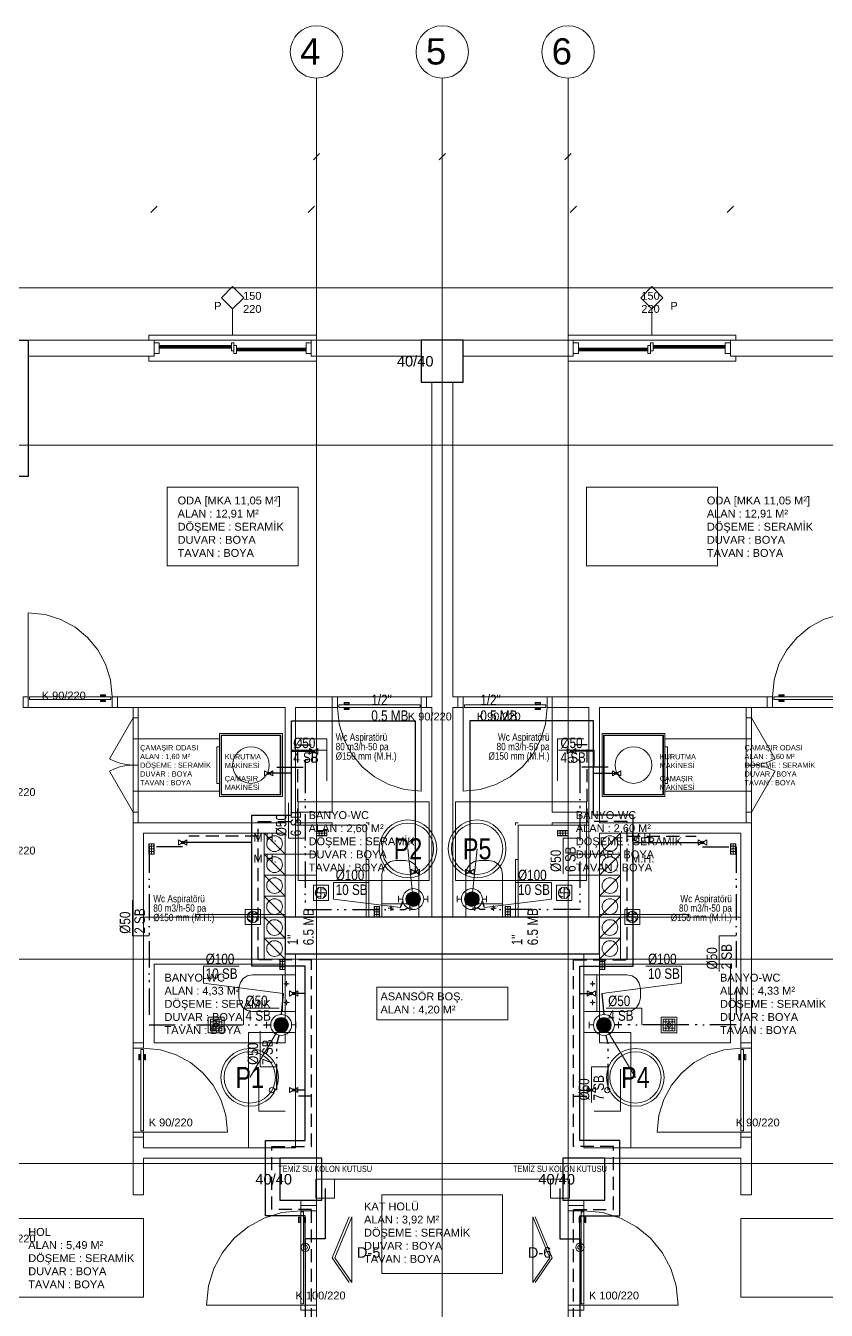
# Model space of a CAD drawing. Header units: centimetres. Extents: x -1224 to 6601, y -5301 to -1283.
# Drawn here: x 4178 to 4942, y -2508 to -1283 of the extents above; entities that cross this region are included whole.
import ezdxf
from ezdxf.enums import TextEntityAlignment as Align

# ---------------------------------------------------------------- set-up
doc = ezdxf.new("R2010")
doc.units = ezdxf.units.CM
doc.linetypes.add('ROTAS_BASMA', pattern=[18.75, 12.5, -6.25])
doc.linetypes.add('ROTAS_PISSU', pattern=[45, 25, -6, 0, -6, 2, -6])
for name, color, linetype, lineweight in [('ROTAS-MIMARI', 8, 'Continuous', 13), ('ROTAS-MIMARI-YAZI', 8, 'Continuous', 13), ('ROTAS-SEMBOL-KILAVUZ', 9, 'Continuous', 9), ('ROTAS-SIHHI-CIHAZ-YAZI', 1, 'Continuous', 13), ('ROTAS-SIHHI-HAVALANDIRMA-SEMBOL', 30, 'Continuous', 13), ('ROTAS-SIHHI-HAVALANDIRMA-YAZI', 30, 'Continuous', 9), ('ROTAS-SIHHI-KOLON-NO', 1, 'Continuous', 18), ('ROTAS-SIHHI-PIS-SU', 6, 'ROTAS_PISSU', 30), ('ROTAS-SIHHI-PIS-SU-CAP', 211, 'Continuous', 18), ('ROTAS-SIHHI-SEMBOL', 1, 'Continuous', 18), ('ROTAS-SIHHI-SICAK-SU', 1, 'ROTAS_BASMA', 30), ('ROTAS-SIHHI-SOGUK-SU', 5, 'Continuous', 30), ('ROTAS-SIHHI-TEMIZ-SU-CAP', 101, 'Continuous', 18)]:
    doc.layers.add(name, color=color, linetype=linetype, lineweight=lineweight)
doc.layers.add('ROTAS-MIMARI-KOLON', color=8, linetype='Continuous')
doc.styles.add('ROTAS-YAZI', font='arial.ttf')

# ---------------------------------------------------------------- blocks, each defined once
blk = doc.blocks.new('ROTAS-S2-PS-CAP-U')
for p, q in [((0, 0), (0, 16)), ((0, 16), (34, 16))]:
    blk.add_line(p, q)
at = {"style": 'ROTAS-YAZI', "width": 0.8}
for tag, p in [('CAP', (2, 18)), ('SB', (2, 4))]:
    blk.add_attdef(tag, p, '', height=10, dxfattribs=at)
blk = doc.blocks.new('ROTAS-S2-YER-SUZGECI')
for p, q in [((-5.5, 3), (5.5, 3)), ((-5.5, 0), (5.5, 0)), ((-3, -5.5), (-3, 5.5)), ((0, -5.5), (0, 5.5)), ((3, -5.5), (3, 5.5)), ((-5.5, -3), (5.5, -3))]:
    blk.add_line(p, q)
for points in [[(-7.5, -7.5), (7.5, -7.5), (7.5, 7.5), (-7.5, 7.5)], [(-5.5, -5.5), (5.5, -5.5), (5.5, 5.5), (-5.5, 5.5)]]:
    blk.add_lwpolyline(points, close=True)
blk.add_circle((0, 0), 2)
blk = doc.blocks.new('ROTAS-S2-PIS-KOLON')
h = blk.add_hatch(color=6)
edge = h.paths.add_edge_path()
edge.add_arc((0, 0), 7, 0, 360)
at = {"color": 30}
for p, q in [((-10, 0), (-14, 0)), ((10, 0), (14, 0))]:
    blk.add_line(p, q, dxfattribs=at)
at = {"color": 1}
for points in [[(-14, -3), (-14, 3)], [(14, -3), (14, 3)]]:
    blk.add_lwpolyline(points, dxfattribs=at)
at = {"color": 30}
blk.add_circle((0, 0), 10, dxfattribs=at)
at = {"color": 6}
blk.add_circle((0, 0), 7, dxfattribs=at)
at = {"style": 'ROTAS-YAZI', "flags": 1}
blk.add_attdef('NO', (0, 0), '', height=5, dxfattribs=at)
blk = doc.blocks.new('ROTAS-S2-KOLON-NO')
at = {"color": 1}
for radius in [27.5, 24.5]:
    blk.add_circle((0, 0), radius, dxfattribs=at)
at = {"color": 6, "style": 'ROTAS-YAZI', "width": 0.8}
blk.add_attdef('NO', text='', height=20, dxfattribs=at).set_placement((0, 0), align=Align.MIDDLE_CENTER)
blk = doc.blocks.new('ROTAS-S2-KURESEL-VANA')
blk.add_lwpolyline([(-4, -2.5), (4, 2.5), (4, -2.5), (-4, 2.5)], close=True)
blk.add_circle((0, 0), 1.2)
blk = doc.blocks.new('ROTAS-S2-TS-CAP2')
at = {"style": 'ROTAS-YAZI', "width": 0.8}
for tag, p in [('C1', (0, 15)), ('M1', (0, 0))]:
    blk.add_attdef(tag, p, '', height=10, dxfattribs=at)
blk = doc.blocks.new('ROTAS-S2-TEMIZ-GIRIS')
for radius in [4, 2]:
    blk.add_circle((0, 0), radius)
blk = doc.blocks.new('ROTAS-S2-ASPIRATOR')
for q in [(-8, 0), (0, 8), (8, 0), (0, -8)]:
    blk.add_line((0, 0), q)
blk.add_lwpolyline([(-12, -12), (12, -12), (12, 12), (-12, 12)], close=True)
blk.add_circle((0, 0), 9)
for centre, start, end in [((-2.3, 3.3), 110, 210), ((3.3, 2.3), 20, 120), ((-3.3, -2.3), 200, 300), ((2.3, -3.3), 290, 390)]:
    blk.add_arc(centre, 4, start, end)
blk = doc.blocks.new('ROTAS-S2-PS-CAP-UL')
for p, q in [((0, 16), (-34, 16)), ((0, 0), (0, 16))]:
    blk.add_line(p, q)
at = {"style": 'ROTAS-YAZI', "width": 0.8}
for tag, p in [('CAP', (-32, 18)), ('SB', (-32, 4))]:
    blk.add_attdef(tag, p, '', height=10, dxfattribs=at)

msp = doc.modelspace()

# ---------------------------------------------------------------- linework, layer by layer
at = {"layer": 'ROTAS-MIMARI'}
for points in [[(4455.7, -1333.1), (4455.7, -3298.1)], [(4575.7, -1333.1), (4575.7, -3298.1)], [(4695.7, -1333.1), (4695.7, -3298.1)], [(4458.7, -1405.1), (4452.7, -1411.1)], [(4452.7, -1411.1), (4458.7, -1405.1)], [(4572.7, -1411.1), (4578.7, -1405.1)], [(4578.7, -1405.1), (4572.7, -1411.1)], [(4692.7, -1411.1), (4698.7, -1405.1)], [(4698.7, -1405.1), (4692.7, -1411.1)], [(4297.7, -1461.1), (4303.7, -1455.1)], [(4303.7, -1455.1), (4297.7, -1461.1)], [(4447.7, -1461.1), (4453.7, -1455.1)], [(4453.7, -1455.1), (4447.7, -1461.1)], [(4697.7, -1461.1), (4703.7, -1455.1)], [(4703.7, -1455.1), (4697.7, -1461.1)], [(4847.7, -1461.1), (4853.7, -1455.1)], [(4853.7, -1455.1), (4847.7, -1461.1)], [(4375.7, -1578.1), (4375.7, -1553.1)], [(4775.7, -1578.1), (4775.7, -1553.1)], [(4455.7, -1583.1), (4455.7, -1578.1), (4295.7, -1578.1), (4295.7, -1583.1)], [(4695.7, -1583.1), (4695.7, -1578.1), (4855.7, -1578.1), (4855.7, -1583.1)], [(3525.7, -1583.1), (5625.7, -1583.1)], [(4180.7, -1583.1), (4300.7, -1583.1)], [(4300.7, -1583.1), (4300.7, -1598.1)], [(4374.5, -1588.1), (4305.7, -1588.1)], [(4374.5, -1589.1), (4305.7, -1589.1)], [(4374.5, -1589.6), (4305.7, -1589.6)], [(4374.5, -1590.6), (4305.7, -1590.6)], [(4445.7, -1590.6), (4379.5, -1590.6)], [(4445.7, -1591.6), (4379.5, -1591.6)], [(4445.7, -1592.1), (4379.5, -1592.1)], [(4450.7, -1583.1), (4555.7, -1583.1)], [(4450.7, -1583.1), (4450.7, -1598.1)], [(4595.7, -1583.1), (4700.7, -1583.1)], [(4700.7, -1583.1), (4700.7, -1598.1)], [(4705.7, -1590.6), (4772, -1590.6)], [(4705.7, -1591.6), (4772, -1591.6)], [(4705.7, -1592.1), (4772, -1592.1)], [(4777, -1588.1), (4845.7, -1588.1)], [(4777, -1589.1), (4845.7, -1589.1)], [(4777, -1589.6), (4845.7, -1589.6)], [(4777, -1590.6), (4845.7, -1590.6)], [(4850.7, -1583.1), (4970.7, -1583.1)], [(4850.7, -1583.1), (4850.7, -1598.1)], [(4180.7, -1598.1), (4300.7, -1598.1)], [(4455.7, -1598.1), (4455.7, -1603.1), (4295.7, -1603.1), (4295.7, -1598.1)], [(4445.7, -1593.1), (4379.5, -1593.1)], [(4450.7, -1598.1), (4555.7, -1598.1)], [(4595.7, -1598.1), (4700.7, -1598.1)], [(4695.7, -1598.1), (4695.7, -1603.1), (4855.7, -1603.1), (4855.7, -1598.1)], [(4705.7, -1593.1), (4772, -1593.1)], [(4850.7, -1598.1), (4970.7, -1598.1)], [(4565.7, -1623.1), (4565.7, -1923.1)], [(4585.7, -1623.1), (4585.7, -1923.1)], [(3525.7, -1683.1), (5625.7, -1683.1)], [(4313.2, -1723.1), (4313.2, -1798.1), (4438.2, -1798.1), (4438.2, -1723.1), (4313.2, -1723.1)], [(4838.2, -1723.1), (4838.2, -1798.1), (4713.2, -1798.1), (4713.2, -1723.1), (4838.2, -1723.1)], [(4180.7, -1923.1), (4180.7, -1843.1)], [(4180.7, -1843.1), (4196.9, -1844.7), (4211.9, -1849.4), (4225.5, -1856.7), (4237.3, -1866.5), (4247.1, -1878.4), (4254.4, -1891.9), (4259.1, -1907), (4260.7, -1923.1)], [(4970.7, -1843.1), (4954.6, -1844.7), (4939.6, -1849.4), (4926, -1856.7), (4914.2, -1866.5), (4904.4, -1878.4), (4897, -1891.9), (4892.4, -1907), (4890.7, -1923.1)], [(4265.7, -1923.1), (4470.7, -1923.1)], [(4265.7, -1933.1), (4265.7, -1923.1)], [(4470.7, -1933.1), (4470.7, -1923.1)], [(4555.7, -1923.1), (4475.7, -1923.1)], [(4560.7, -1923.1), (4565.7, -1923.1)], [(4560.7, -1933.1), (4560.7, -1923.1)], [(4590.7, -1923.1), (4585.7, -1923.1)], [(4590.7, -1923.1), (4590.7, -1933.1)], [(4595.7, -1923.1), (4675.7, -1923.1)], [(4885.7, -1923.1), (4680.7, -1923.1)], [(4680.7, -1923.1), (4680.7, -1933.1)], [(4885.7, -1933.1), (4885.7, -1923.1)], [(4180.7, -1933.1), (4260.7, -1933.1)], [(4265.7, -1933.1), (4425.7, -1933.1)], [(4425.7, -1933.1), (4425.7, -2043.1)], [(4435.7, -1933.1), (4470.7, -1933.1)], [(4435.7, -1933.1), (4435.7, -2133.1)], [(4435.7, -2033.1), (4470.7, -2033.1), (4470.7, -1933.1)], [(4555.7, -2013.1), (4539.6, -2011.5), (4524.6, -2006.8), (4511, -1999.4), (4499.2, -1989.7), (4489.4, -1977.8), (4482, -1964.2), (4477.4, -1949.2), (4475.7, -1933.1)], [(4555.7, -1933.1), (4555.7, -2013.1)], [(4560.7, -1933.1), (4565.7, -1933.1)], [(4565.7, -1933.1), (4565.7, -2133.1)], [(4585.7, -1933.1), (4585.7, -2133.1)], [(4590.7, -1933.1), (4585.7, -1933.1)], [(4595.7, -1933.1), (4595.7, -2013.1)], [(4595.7, -2013.1), (4611.9, -2011.5), (4626.9, -2006.8), (4640.5, -1999.4), (4652.3, -1989.7), (4662.1, -1977.8), (4669.4, -1964.2), (4674.1, -1949.2), (4675.7, -1933.1)], [(4715.7, -1933.1), (4680.7, -1933.1)], [(4715.7, -2033.1), (4680.7, -2033.1), (4680.7, -1933.1)], [(4715.7, -1933.1), (4715.7, -2133.1)], [(4725.7, -1933.1), (4725.7, -2043.1)], [(4885.7, -1933.1), (4725.7, -1933.1)], [(4970.7, -1933.1), (4890.7, -1933.1)], [(4280.7, -1943.1), (4258.2, -1982.1)], [(4285.7, -1943.1), (4280.7, -1943.1)], [(4865.7, -1943.1), (4870.7, -1943.1)], [(4870.7, -1943.1), (4893.2, -1982.1)], [(4280.7, -1963.1), (4280.7, -2013.1), (4363.2, -2013.1), (4363.2, -1963.1), (4280.7, -1963.1)], [(4363.2, -1970.6), (4360.7, -1970.6), (4360.7, -2005.6), (4363.2, -2005.6)], [(4440.7, -1963.1), (4465.7, -1963.1), (4465.7, -2003.1)], [(4710.7, -1963.1), (4685.7, -1963.1), (4685.7, -2003.1)], [(4870.7, -1963.1), (4870.7, -2013.1), (4788.2, -2013.1), (4788.2, -1963.1), (4870.7, -1963.1)], [(4788.2, -1970.6), (4790.7, -1970.6), (4790.7, -2005.6), (4788.2, -2005.6)], [(4258.2, -1982.1), (4263.5, -1984.7), (4269.1, -1986.5), (4274.8, -1987.7), (4280.7, -1988.1)], [(4870.7, -1988.1), (4876.6, -1987.7), (4882.4, -1986.5), (4887.9, -1984.7), (4893.2, -1982.1)], [(4280.7, -1988.1), (4274.8, -1988.5), (4269.1, -1989.6), (4263.5, -1991.5), (4258.2, -1994.1)], [(4280.7, -2033.1), (4258.2, -1994.1)], [(4285.7, -1988.1), (4280.7, -1988.1)], [(4865.7, -1988.1), (4870.7, -1988.1)], [(4893.2, -1994.1), (4887.9, -1991.5), (4882.4, -1989.6), (4876.6, -1988.5), (4870.7, -1988.1)], [(4870.7, -2033.1), (4893.2, -1994.1)], [(4285.7, -2033.1), (4280.7, -2033.1)], [(4438.2, -2023.1), (4438.2, -2098.1), (4563.2, -2098.1), (4563.2, -2023.1), (4438.2, -2023.1)], [(4713.2, -2023.1), (4713.2, -2098.1), (4588.2, -2098.1), (4588.2, -2023.1), (4713.2, -2023.1)], [(4865.7, -2033.1), (4870.7, -2033.1)], [(4280.7, -2043.1), (4425.7, -2043.1)], [(4280.7, -2043.1), (4280.7, -2253.1)], [(4435.7, -2043.1), (4470.7, -2043.1)], [(4435.7, -2045.6), (4503.2, -2045.6)], [(4470.7, -2043.1), (4470.7, -2045.6)], [(4503.2, -2043.1), (4505.7, -2043.1)], [(4503.2, -2045.6), (4503.2, -2133.1)], [(4505.7, -2043.1), (4505.7, -2045.6)], [(4648.2, -2043.1), (4645.7, -2043.1)], [(4645.7, -2043.1), (4645.7, -2045.6)], [(4715.7, -2045.6), (4648.2, -2045.6)], [(4648.2, -2045.6), (4648.2, -2133.1)], [(4715.7, -2043.1), (4680.7, -2043.1)], [(4680.7, -2043.1), (4680.7, -2045.6)], [(4870.7, -2043.1), (4725.7, -2043.1)], [(4870.7, -2043.1), (4870.7, -2253.1)], [(4290.7, -2053.1), (4425.7, -2053.1)], [(4290.7, -2053.1), (4290.7, -2253.1)], [(4405.7, -2053.1), (4425.7, -2073.1)], [(4425.7, -2053.1), (4425.7, -2133.1)], [(4455.7, -2050.8), (4465.7, -2050.8)], [(4455.7, -2053.1), (4465.7, -2053.1)], [(4465.7, -2055.3), (4455.7, -2055.3)], [(4458.2, -2055.3), (4458.2, -2050.8)], [(4460.7, -2055.3), (4460.7, -2050.8)], [(4463.2, -2055.3), (4463.2, -2050.8)], [(4695.7, -2050.8), (4685.7, -2050.8)], [(4695.7, -2053.1), (4685.7, -2053.1)], [(4685.7, -2055.3), (4695.7, -2055.3)], [(4688.2, -2055.3), (4688.2, -2050.8)], [(4690.7, -2055.3), (4690.7, -2050.8)], [(4693.2, -2055.3), (4693.2, -2050.8)], [(4860.7, -2053.1), (4725.7, -2053.1)], [(4725.7, -2053.1), (4725.7, -2133.1)], [(4745.7, -2053.1), (4725.7, -2073.1)], [(4860.7, -2053.1), (4860.7, -2253.1)], [(4296, -2073.1), (4296, -2063.1)], [(4300.5, -2065.6), (4296, -2065.6)], [(4300.5, -2068.1), (4296, -2068.1)], [(4298.2, -2073.1), (4298.2, -2063.1)], [(4300.5, -2063.1), (4300.5, -2073.1)], [(4851, -2063.1), (4851, -2073.1)], [(4851, -2065.6), (4855.5, -2065.6)], [(4851, -2068.1), (4855.5, -2068.1)], [(4853.2, -2073.1), (4853.2, -2063.1)], [(4855.5, -2073.1), (4855.5, -2063.1)], [(4300.5, -2070.6), (4296, -2070.6)], [(4405.7, -2073.1), (4425.7, -2093.1)], [(4425.7, -2093.1), (4425.7, -2073.1)], [(4503.2, -2078.1), (4505.7, -2078.1)], [(4505.7, -2078.1), (4505.7, -2133.1)], [(4531.2, -2079.1), (4526.2, -2080.1), (4522, -2082.9), (4519.3, -2087), (4518.2, -2092.1)], [(4531.2, -2079.1), (4540.2, -2079.1)], [(4553.2, -2092.1), (4552.2, -2087), (4549.4, -2082.9), (4545.3, -2080.1), (4540.2, -2079.1)], [(4611.2, -2079.1), (4606.2, -2080.1), (4602, -2082.9), (4599.3, -2087), (4598.2, -2092.1)], [(4620.2, -2079.1), (4611.2, -2079.1)], [(4633.2, -2092.1), (4632.2, -2087), (4629.4, -2082.9), (4625.3, -2080.1), (4620.2, -2079.1)], [(4648.2, -2078.1), (4645.7, -2078.1)], [(4645.7, -2078.1), (4645.7, -2133.1)], [(4745.7, -2073.1), (4725.7, -2093.1)], [(4725.7, -2093.1), (4725.7, -2073.1)], [(4851, -2070.6), (4855.5, -2070.6)], [(4405.7, -2093.1), (4425.7, -2113.1)], [(4518.2, -2092.1), (4518.2, -2133.1)], [(4553.2, -2092.1), (4553.2, -2133.1)], [(4598.2, -2092.1), (4598.2, -2133.1)], [(4633.2, -2092.1), (4633.2, -2133.1)], [(4745.7, -2093.1), (4725.7, -2113.1)], [(4405.7, -2113.1), (4425.7, -2133.1)], [(4745.7, -2113.1), (4725.7, -2133.1)], [(4425.7, -2130.6), (4340.7, -2130.6)], [(4340.7, -2130.6), (4340.7, -2133.1)], [(4511, -2133.1), (4511, -2123.1)], [(4515.5, -2125.6), (4511, -2125.6)], [(4515.5, -2128.1), (4511, -2128.1)], [(4515.5, -2130.6), (4511, -2130.6)], [(4513.2, -2133.1), (4513.2, -2123.1)], [(4515.5, -2123.1), (4515.5, -2133.1)], [(4553.2, -2120.6), (4518.2, -2120.6)], [(4526, -2124.6), (4524.2, -2124.6)], [(4526.7, -2123.8), (4526.7, -2122.1)], [(4526.7, -2125.3), (4526.7, -2127.1)], [(4527.5, -2124.6), (4529.2, -2124.6)], [(4544, -2124.6), (4542.2, -2124.6)], [(4544.7, -2123.8), (4544.7, -2122.1)], [(4544.7, -2125.3), (4544.7, -2127.1)], [(4545.5, -2124.6), (4547.2, -2124.6)], [(4598.2, -2120.6), (4633.2, -2120.6)], [(4606, -2124.6), (4604.2, -2124.6)], [(4606.7, -2123.8), (4606.7, -2122.1)], [(4606.7, -2125.3), (4606.7, -2127.1)], [(4607.5, -2124.6), (4609.2, -2124.6)], [(4624, -2124.6), (4622.2, -2124.6)], [(4624.7, -2123.8), (4624.7, -2122.1)], [(4624.7, -2125.3), (4624.7, -2127.1)], [(4625.5, -2124.6), (4627.2, -2124.6)], [(4636, -2123.1), (4636, -2133.1)], [(4636, -2125.6), (4640.5, -2125.6)], [(4636, -2128.1), (4640.5, -2128.1)], [(4636, -2130.6), (4640.5, -2130.6)], [(4638.2, -2133.1), (4638.2, -2123.1)], [(4640.5, -2133.1), (4640.5, -2123.1)], [(4725.7, -2130.6), (4810.7, -2130.6)], [(4810.7, -2130.6), (4810.7, -2133.1)], [(4425.7, -2133.1), (4290.7, -2133.1)], [(4405.7, -2133.1), (4425.7, -2153.1)], [(4553.2, -2133.1), (4518.2, -2133.1)], [(4598.2, -2133.1), (4633.2, -2133.1)], [(4725.7, -2133.1), (4860.7, -2133.1)], [(4745.7, -2133.1), (4725.7, -2153.1)], [(4405.7, -2153.1), (4425.7, -2173.1)], [(4745.7, -2153.1), (4725.7, -2173.1)], [(4435.7, -2353.1), (4435.7, -2168.1)], [(4455.7, -2363.1), (4455.7, -2168.1)], [(4695.7, -2363.1), (4695.7, -2168.1)], [(4710.7, -2353.1), (4710.7, -2168.1)], [(3525.7, -2173.1), (5625.7, -2173.1)], [(4300.7, -2178.1), (4300.7, -2253.1), (4425.7, -2253.1), (4425.7, -2178.1), (4300.7, -2178.1)], [(4421, -2183.1), (4421, -2173.1)], [(4425.5, -2175.6), (4421, -2175.6)], [(4425.5, -2178.1), (4421, -2178.1)], [(4423.2, -2183.1), (4423.2, -2173.1)], [(4425.5, -2173.1), (4425.5, -2183.1)], [(4850.7, -2178.1), (4850.7, -2253.1), (4725.7, -2253.1), (4725.7, -2178.1), (4850.7, -2178.1)], [(4726, -2173.1), (4726, -2183.1)], [(4726, -2175.6), (4730.5, -2175.6)], [(4726, -2178.1), (4730.5, -2178.1)], [(4728.2, -2183.1), (4728.2, -2173.1)], [(4730.5, -2183.1), (4730.5, -2173.1)], [(4394.7, -2188.1), (4389.7, -2189.1), (4385.5, -2191.9), (4382.8, -2196), (4381.7, -2201.1)], [(4394.7, -2188.1), (4435.7, -2188.1)], [(4425.5, -2180.6), (4421, -2180.6)], [(4423.2, -2188.1), (4423.2, -2223.1)], [(4435.7, -2188.1), (4435.7, -2223.1)], [(4751.7, -2188.1), (4710.7, -2188.1)], [(4710.7, -2188.1), (4710.7, -2223.1)], [(4723.2, -2188.1), (4723.2, -2223.1)], [(4726, -2180.6), (4730.5, -2180.6)], [(4764.7, -2201.1), (4763.7, -2196), (4760.9, -2191.9), (4756.8, -2189.1), (4751.7, -2188.1)], [(4381.7, -2210.1), (4381.7, -2201.1)], [(4426.5, -2196.6), (4424.7, -2196.6)], [(4427.2, -2195.8), (4427.2, -2194.1)], [(4427.2, -2197.3), (4427.2, -2199.1)], [(4428, -2196.6), (4429.7, -2196.6)], [(4718.5, -2196.6), (4716.7, -2196.6)], [(4719.2, -2195.8), (4719.2, -2194.1)], [(4719.2, -2197.3), (4719.2, -2199.1)], [(4720, -2196.6), (4721.7, -2196.6)], [(4764.7, -2210.1), (4764.7, -2201.1)], [(4381.7, -2210.1), (4382.8, -2215.1), (4385.5, -2219.3), (4389.7, -2222.1), (4394.7, -2223.1)], [(4426.5, -2214.6), (4424.7, -2214.6)], [(4427.2, -2213.8), (4427.2, -2212.1)], [(4427.2, -2215.3), (4427.2, -2217.1)], [(4428, -2214.6), (4429.7, -2214.6)], [(4718.5, -2214.6), (4716.7, -2214.6)], [(4719.2, -2213.8), (4719.2, -2212.1)], [(4719.2, -2215.3), (4719.2, -2217.1)], [(4720, -2214.6), (4721.7, -2214.6)], [(4751.7, -2223.1), (4756.8, -2222.1), (4760.9, -2219.3), (4763.7, -2215.1), (4764.7, -2210.1)], [(4394.7, -2223.1), (4435.7, -2223.1)], [(4751.7, -2223.1), (4710.7, -2223.1)], [(4290.7, -2253.1), (4280.7, -2253.1)], [(4390.7, -2353.1), (4390.7, -2243.1), (4435.7, -2243.1)], [(4755.7, -2353.1), (4755.7, -2243.1), (4710.7, -2243.1)], [(4870.7, -2253.1), (4860.7, -2253.1)], [(4280.7, -2338.1), (4280.7, -2258.1)], [(4370.7, -2338.1), (4369.1, -2322), (4364.4, -2306.9), (4357.1, -2293.4), (4347.3, -2281.5), (4335.5, -2271.7), (4321.9, -2264.4), (4306.9, -2259.7), (4290.7, -2258.1)], [(4780.7, -2338.1), (4782.4, -2322), (4787, -2306.9), (4794.4, -2293.4), (4804.2, -2281.5), (4816, -2271.7), (4829.6, -2264.4), (4844.6, -2259.7), (4860.7, -2258.1)], [(4870.7, -2338.1), (4870.7, -2258.1)], [(4425.7, -2318.1), (4400.7, -2318.1), (4400.7, -2278.1)], [(4720.7, -2318.1), (4745.7, -2318.1), (4745.7, -2278.1)], [(4290.7, -2338.1), (4370.7, -2338.1)], [(4860.7, -2338.1), (4780.7, -2338.1)], [(4280.7, -2343.1), (4280.7, -2398.1)], [(4290.7, -2343.1), (4280.7, -2343.1)], [(4290.7, -2343.1), (4290.7, -2353.1)], [(4860.7, -2343.1), (4860.7, -2353.1)], [(4870.7, -2343.1), (4860.7, -2343.1)], [(4870.7, -2343.1), (4870.7, -2398.1)], [(4290.7, -2353.1), (4435.7, -2353.1)], [(4290.7, -2363.1), (4290.7, -2398.1)], [(4290.7, -2363.1), (4420.7, -2363.1)], [(4860.7, -2353.1), (4710.7, -2353.1)], [(4860.7, -2363.1), (4730.7, -2363.1)], [(4860.7, -2363.1), (4860.7, -2398.1)], [(3525.7, -2368.1), (5625.7, -2368.1)], [(4460.7, -2368.1), (4690.7, -2368.1)], [(4460.7, -2383.1), (4690.7, -2383.1)], [(4290.7, -2398.1), (4280.7, -2398.1)], [(4860.7, -2398.1), (4870.7, -2398.1)], [(4350.7, -2503.1), (4352.6, -2484.9), (4357.8, -2468.1), (4366.1, -2452.8), (4377.1, -2439.4), (4390.4, -2428.5), (4405.7, -2420.2), (4422.6, -2414.9), (4440.7, -2413.1)], [(4440.7, -2403.1), (4440.7, -2408.1)], [(4440.7, -2408.1), (4455.7, -2408.1)], [(4455.7, -2403.1), (4455.7, -2408.1)], [(4455.7, -2503.1), (4455.7, -2413.1)], [(4695.7, -2403.1), (4695.7, -2408.1)], [(4695.7, -2408.1), (4710.7, -2408.1)], [(4695.7, -2503.1), (4695.7, -2413.1)], [(4710.7, -2403.1), (4710.7, -2408.1)], [(4800.7, -2503.1), (4798.9, -2484.9), (4793.7, -2468.1), (4785.4, -2452.8), (4774.4, -2439.4), (4761.1, -2428.5), (4745.8, -2420.2), (4728.9, -2414.9), (4710.7, -2413.1)], [(4170.7, -2420.6), (4170.7, -2495.6), (4290.7, -2495.6), (4290.7, -2420.6), (4170.7, -2420.6)], [(4487, -2481.5), (4470.7, -2458.1), (4487, -2419)], [(4489.5, -2419), (4489.5, -2481.5), (4473.2, -2458.1), (4489.5, -2419)], [(4662, -2419), (4662, -2481.5), (4678.2, -2458.1), (4662, -2419)], [(4664.5, -2481.5), (4680.7, -2458.1), (4664.5, -2419)], [(4980.7, -2420.6), (4980.7, -2495.6), (4860.7, -2495.6), (4860.7, -2420.6), (4980.7, -2420.6)], [(4440.7, -2503.1), (4350.7, -2503.1)], [(4710.7, -2503.1), (4800.7, -2503.1)]]:
    msp.add_lwpolyline(points, dxfattribs=at)
for points in [[(3725.7, -1533.1), (5425.7, -1533.1), (5425.7, -3098.1), (3725.7, -3098.1), (3725.7, -1533.1)], [(4375.7, -1553.1), (4365.1, -1542.5), (4375.7, -1531.9), (4386.3, -1542.5), (4375.7, -1553.1)], [(4775.7, -1553.1), (4786.3, -1542.5), (4775.7, -1531.9), (4765.1, -1542.5), (4775.7, -1553.1)], [(4305.7, -1585.6), (4305.7, -1595.6), (4300.7, -1595.6), (4300.7, -1585.6), (4305.7, -1585.6)], [(4377, -1585.6), (4377, -1593.1), (4374.5, -1593.1), (4374.5, -1585.6), (4377, -1585.6)], [(4379.5, -1588.1), (4379.5, -1595.6), (4377, -1595.6), (4377, -1588.1), (4379.5, -1588.1)], [(4450.7, -1585.6), (4450.7, -1595.6), (4445.7, -1595.6), (4445.7, -1585.6), (4450.7, -1585.6)], [(4700.7, -1585.6), (4700.7, -1595.6), (4705.7, -1595.6), (4705.7, -1585.6), (4700.7, -1585.6)], [(4772, -1588.1), (4772, -1595.6), (4774.5, -1595.6), (4774.5, -1588.1), (4772, -1588.1)], [(4774.5, -1585.6), (4774.5, -1593.1), (4777, -1593.1), (4777, -1585.6), (4774.5, -1585.6)], [(4845.7, -1585.6), (4845.7, -1595.6), (4850.7, -1595.6), (4850.7, -1585.6), (4845.7, -1585.6)], [(4175.7, -1923.1), (4175.7, -1933.1), (4180.7, -1933.1), (4180.7, -1923.1), (4175.7, -1923.1)], [(4182, -1925.6), (4259.5, -1925.6), (4259.5, -1923.1), (4182, -1923.1), (4182, -1925.6)], [(4249.5, -1921.1), (4249.5, -1922.1), (4254.5, -1922.1), (4254.5, -1921.1), (4249.5, -1921.1)], [(4265.7, -1923.1), (4265.7, -1933.1), (4260.7, -1933.1), (4260.7, -1923.1), (4265.7, -1923.1)], [(4470.7, -1933.1), (4470.7, -1923.1), (4475.7, -1923.1), (4475.7, -1933.1), (4470.7, -1933.1)], [(4560.7, -1933.1), (4560.7, -1923.1), (4555.7, -1923.1), (4555.7, -1933.1), (4560.7, -1933.1)], [(4590.7, -1933.1), (4590.7, -1923.1), (4595.7, -1923.1), (4595.7, -1933.1), (4590.7, -1933.1)], [(4680.7, -1933.1), (4680.7, -1923.1), (4675.7, -1923.1), (4675.7, -1933.1), (4680.7, -1933.1)], [(4885.7, -1923.1), (4885.7, -1933.1), (4890.7, -1933.1), (4890.7, -1923.1), (4885.7, -1923.1)], [(4969.5, -1925.6), (4892, -1925.6), (4892, -1923.1), (4969.5, -1923.1), (4969.5, -1925.6)], [(4902, -1921.1), (4902, -1922.1), (4897, -1922.1), (4897, -1921.1), (4902, -1921.1)], [(4249.5, -1927.6), (4249.5, -1926.6), (4254.5, -1926.6), (4254.5, -1927.6), (4249.5, -1927.6)], [(4280.7, -2043.1), (4285.7, -2043.1), (4285.7, -1933.1), (4280.7, -1933.1), (4280.7, -2043.1)], [(4554.5, -1930.6), (4477, -1930.6), (4477, -1933.1), (4554.5, -1933.1), (4554.5, -1930.6)], [(4487, -1928.6), (4487, -1929.6), (4482, -1929.6), (4482, -1928.6), (4487, -1928.6)], [(4487, -1935.1), (4487, -1934.1), (4482, -1934.1), (4482, -1935.1), (4487, -1935.1)], [(4597, -1930.6), (4674.5, -1930.6), (4674.5, -1933.1), (4597, -1933.1), (4597, -1930.6)], [(4664.5, -1928.6), (4664.5, -1929.6), (4669.5, -1929.6), (4669.5, -1928.6), (4664.5, -1928.6)], [(4664.5, -1935.1), (4664.5, -1934.1), (4669.5, -1934.1), (4669.5, -1935.1), (4664.5, -1935.1)], [(4870.7, -2043.1), (4865.7, -2043.1), (4865.7, -1933.1), (4870.7, -1933.1), (4870.7, -2043.1)], [(4902, -1927.6), (4902, -1926.6), (4897, -1926.6), (4897, -1927.6), (4902, -1927.6)], [(4363.2, -2018.1), (4423.2, -2018.1), (4423.2, -1958.1), (4363.2, -1958.1), (4363.2, -2018.1)], [(4364.7, -2016.6), (4421.7, -2016.6), (4421.7, -1959.6), (4364.7, -1959.6), (4364.7, -2016.6)], [(4788.2, -2018.1), (4728.2, -2018.1), (4728.2, -1958.1), (4788.2, -1958.1), (4788.2, -2018.1)], [(4786.7, -2016.6), (4729.7, -2016.6), (4729.7, -1959.6), (4786.7, -1959.6), (4786.7, -2016.6)], [(4365.2, -2016.1), (4421.2, -2016.1), (4421.2, -1960.1), (4365.2, -1960.1), (4365.2, -2016.1)], [(4786.2, -2016.1), (4730.2, -2016.1), (4730.2, -1960.1), (4786.2, -1960.1), (4786.2, -2016.1)], [(4425.7, -2073.1), (4405.7, -2073.1), (4405.7, -2053.1), (4425.7, -2053.1), (4425.7, -2073.1)], [(4455.7, -2055.6), (4455.7, -2050.6), (4465.7, -2050.6), (4465.7, -2055.6), (4455.7, -2055.6)], [(4695.7, -2055.6), (4695.7, -2050.6), (4685.7, -2050.6), (4685.7, -2055.6), (4695.7, -2055.6)], [(4725.7, -2073.1), (4745.7, -2073.1), (4745.7, -2053.1), (4725.7, -2053.1), (4725.7, -2073.1)], [(4300.7, -2073.1), (4295.7, -2073.1), (4295.7, -2063.1), (4300.7, -2063.1), (4300.7, -2073.1)], [(4850.7, -2073.1), (4855.7, -2073.1), (4855.7, -2063.1), (4850.7, -2063.1), (4850.7, -2073.1)], [(4455.7, -2093.1), (4405.7, -2093.1), (4405.7, -2073.1), (4455.7, -2073.1), (4455.7, -2093.1)], [(4695.7, -2093.1), (4745.7, -2093.1), (4745.7, -2073.1), (4695.7, -2073.1), (4695.7, -2093.1)], [(4425.7, -2113.1), (4405.7, -2113.1), (4405.7, -2093.1), (4425.7, -2093.1), (4425.7, -2113.1)], [(4725.7, -2113.1), (4745.7, -2113.1), (4745.7, -2093.1), (4725.7, -2093.1), (4725.7, -2113.1)], [(4425.7, -2133.1), (4405.7, -2133.1), (4405.7, -2113.1), (4425.7, -2113.1), (4425.7, -2133.1)], [(4725.7, -2133.1), (4745.7, -2133.1), (4745.7, -2113.1), (4725.7, -2113.1), (4725.7, -2133.1)], [(4515.7, -2133.1), (4510.7, -2133.1), (4510.7, -2123.1), (4515.7, -2123.1), (4515.7, -2133.1)], [(4635.7, -2133.1), (4640.7, -2133.1), (4640.7, -2123.1), (4635.7, -2123.1), (4635.7, -2133.1)], [(4425.7, -2153.1), (4405.7, -2153.1), (4405.7, -2133.1), (4425.7, -2133.1), (4425.7, -2153.1)], [(4725.7, -2153.1), (4745.7, -2153.1), (4745.7, -2133.1), (4725.7, -2133.1), (4725.7, -2153.1)], [(4425.7, -2173.1), (4405.7, -2173.1), (4405.7, -2153.1), (4425.7, -2153.1), (4425.7, -2173.1)], [(4725.7, -2173.1), (4745.7, -2173.1), (4745.7, -2153.1), (4725.7, -2153.1), (4725.7, -2173.1)], [(4425.7, -2183.1), (4420.7, -2183.1), (4420.7, -2173.1), (4425.7, -2173.1), (4425.7, -2183.1)], [(4725.7, -2183.1), (4730.7, -2183.1), (4730.7, -2173.1), (4725.7, -2173.1), (4725.7, -2183.1)], [(4513.2, -2200), (4513.2, -2231.2), (4638.2, -2231.2), (4638.2, -2200), (4513.2, -2200)], [(4290.7, -2253.1), (4280.7, -2253.1), (4280.7, -2258.1), (4290.7, -2258.1), (4290.7, -2253.1)], [(4860.7, -2253.1), (4870.7, -2253.1), (4870.7, -2258.1), (4860.7, -2258.1), (4860.7, -2253.1)], [(4286.2, -2269.3), (4287.2, -2269.3), (4287.2, -2264.3), (4286.2, -2264.3), (4286.2, -2269.3)], [(4288.2, -2336.8), (4288.2, -2259.3), (4290.7, -2259.3), (4290.7, -2336.8), (4288.2, -2336.8)], [(4292.7, -2269.3), (4291.7, -2269.3), (4291.7, -2264.3), (4292.7, -2264.3), (4292.7, -2269.3)], [(4858.7, -2269.3), (4859.7, -2269.3), (4859.7, -2264.3), (4858.7, -2264.3), (4858.7, -2269.3)], [(4863.2, -2336.8), (4863.2, -2259.3), (4860.7, -2259.3), (4860.7, -2336.8), (4863.2, -2336.8)], [(4865.2, -2269.3), (4864.2, -2269.3), (4864.2, -2264.3), (4865.2, -2264.3), (4865.2, -2269.3)], [(4290.7, -2343.1), (4280.7, -2343.1), (4280.7, -2338.1), (4290.7, -2338.1), (4290.7, -2343.1)], [(4860.7, -2343.1), (4870.7, -2343.1), (4870.7, -2338.1), (4860.7, -2338.1), (4860.7, -2343.1)], [(4518.2, -2398.1), (4518.2, -2473.1), (4633.2, -2473.1), (4633.2, -2398.1), (4518.2, -2398.1)], [(4440.7, -2408.1), (4455.7, -2408.1), (4455.7, -2413.1), (4440.7, -2413.1), (4440.7, -2408.1)], [(4710.7, -2408.1), (4695.7, -2408.1), (4695.7, -2413.1), (4710.7, -2413.1), (4710.7, -2408.1)], [(4438.7, -2424.3), (4439.7, -2424.3), (4439.7, -2419.3), (4438.7, -2419.3), (4438.7, -2424.3)], [(4443.2, -2501.8), (4443.2, -2414.3), (4440.7, -2414.3), (4440.7, -2501.8), (4443.2, -2501.8)], [(4445.2, -2424.3), (4444.2, -2424.3), (4444.2, -2419.3), (4445.2, -2419.3), (4445.2, -2424.3)], [(4706.2, -2424.3), (4707.2, -2424.3), (4707.2, -2419.3), (4706.2, -2419.3), (4706.2, -2424.3)], [(4708.2, -2501.8), (4708.2, -2414.3), (4710.7, -2414.3), (4710.7, -2501.8), (4708.2, -2501.8)], [(4712.7, -2424.3), (4711.7, -2424.3), (4711.7, -2419.3), (4712.7, -2419.3), (4712.7, -2424.3)], [(4440.7, -2508.1), (4455.7, -2508.1), (4455.7, -2503.1), (4440.7, -2503.1), (4440.7, -2508.1)], [(4710.7, -2508.1), (4695.7, -2508.1), (4695.7, -2503.1), (4710.7, -2503.1), (4710.7, -2508.1)]]:
    msp.add_lwpolyline(points, close=True, dxfattribs=at)
for centre, radius in [((4455.7, -1308.1), 25), ((4575.7, -1308.1), 25), ((4695.7, -1308.1), 25), ((4393.2, -1988.1), 17.5), ((4758.2, -1988.1), 17.5), ((4453.2, -1983.1), 2.5), ((4698.2, -1983.1), 2.5), ((4415.7, -2063.1), 7.5), ((4735.7, -2063.1), 7.5), ((4415.7, -2083.1), 7.5), ((4735.7, -2083.1), 7.5), ((4415.7, -2103.1), 7.5), ((4735.7, -2103.1), 7.5), ((4415.7, -2123.1), 7.5), ((4735.7, -2123.1), 7.5), ((4526.7, -2124.6), 0.75), ((4544.7, -2124.6), 0.75), ((4606.7, -2124.6), 0.75), ((4624.7, -2124.6), 0.75), ((4415.7, -2143.1), 7.5), ((4735.7, -2143.1), 7.5), ((4415.7, -2163.1), 7.5), ((4735.7, -2163.1), 7.5), ((4427.2, -2196.6), 0.75), ((4719.2, -2196.6), 0.75), ((4427.2, -2214.6), 0.75), ((4719.2, -2214.6), 0.75), ((4413.2, -2298.1), 2.5), ((4733.2, -2298.1), 2.5)]:
    msp.add_circle(centre, radius, dxfattribs=at)
at = {"layer": 'ROTAS-MIMARI-KOLON'}
for points in [[(4180.7, -1583.1), (4180.7, -1713.1), (4120.7, -1713.1), (4120.7, -1683.1), (4150.7, -1683.1), (4150.7, -1583.1), (4180.7, -1583.1)], [(4555.7, -1623.1), (4595.7, -1623.1), (4595.7, -1583.1), (4555.7, -1583.1), (4555.7, -1623.1)], [(4725.7, -2168.1), (4725.7, -2133.1), (4425.7, -2133.1), (4425.7, -2168.1), (4725.7, -2168.1)], [(4420.7, -2403.1), (4460.7, -2403.1), (4460.7, -2363.1), (4420.7, -2363.1), (4420.7, -2403.1)], [(4690.7, -2403.1), (4730.7, -2403.1), (4730.7, -2363.1), (4690.7, -2363.1), (4690.7, -2403.1)]]:
    msp.add_lwpolyline(points, close=True, dxfattribs=at)
at = {"layer": 'ROTAS-SEMBOL-KILAVUZ'}
for p, q in [((4548, -2116), (4543, -2068)), ((4604, -2116), (4609, -2068)), ((4472, -2116), (4536, -2124)), ((4680, -2116), (4616, -2124)), ((4348, -2196), (4424, -2206)), ((4804, -2196), (4728, -2206)), ((4422, -2236), (4392, -2286)), ((4730, -2236), (4760, -2286))]:
    msp.add_line(p, q, dxfattribs=at)
at = {"layer": 'ROTAS-SIHHI-PIS-SU'}
for points in [[(4448, -1983), (4445, -1983), (4445, -1990)], [(4704, -1983), (4707, -1983), (4707, -1990)], [(4418, -1990), (4445, -1990)], [(4445, -1990), (4445, -2126), (4540, -2126), (4543, -2124)], [(4707, -1990), (4707, -2126), (4612, -2126), (4609, -2124)], [(4734, -1990), (4707, -1990)], [(4328, -2066), (4296, -2066), (4296, -2236), (4360, -2236)], [(4824, -2066), (4856, -2066), (4856, -2236), (4792, -2236)], [(4536, -2124), (4538, -2118)], [(4616, -2124), (4614, -2118)], [(4424, -2206), (4422, -2226)], [(4728, -2206), (4730, -2226)], [(4360, -2236), (4412, -2236)], [(4792, -2236), (4740, -2236)], [(4418, -2298), (4418, -2254), (4420, -2246)], [(4734, -2298), (4734, -2254), (4732, -2246)]]:
    msp.add_lwpolyline(points, dxfattribs=at)
at = {"layer": 'ROTAS-SIHHI-SEMBOL'}
for points in [[(4455, -2401), (4473, -2401), (4473, -2383), (4455, -2383)], [(4679, -2401), (4697, -2401), (4697, -2383), (4679, -2383)]]:
    msp.add_lwpolyline(points, close=True, dxfattribs=at)
at = {"layer": 'ROTAS-SIHHI-SICAK-SU'}
for points in [[(4390, -2885), (4390, -2856), (4451, -2856), (4451, -2412), (4413, -2412), (4413, -2352), (4451, -2352), (4451, -2174), (4400, -2174), (4400, -2042), (4438, -2042), (4438, -1969), (4453, -1969)], [(4762, -2885), (4762, -2856), (4701, -2856), (4701, -2412), (4739, -2412), (4739, -2352), (4701, -2352), (4701, -2174), (4752, -2174), (4752, -2042), (4714, -2042), (4714, -1969), (4699, -1969)], [(4400, -2056), (4334, -2056)], [(4752, -2056), (4818, -2056)], [(4451, -2304), (4434, -2304)], [(4701, -2304), (4718, -2304)]]:
    msp.add_lwpolyline(points, dxfattribs=at)
at = {"layer": 'ROTAS-SIHHI-SOGUK-SU'}
for points in [[(4394, -2062), (4394, -2036), (4432, -2036), (4432, -1946), (4550, -1946), (4550, -2090)], [(4758, -2062), (4758, -2036), (4720, -2036), (4720, -1946), (4602, -1946), (4602, -2090)], [(4432, -1975), (4453, -1975)], [(4720, -1975), (4699, -1975)], [(4432, -1996), (4410, -1996)], [(4720, -1996), (4742, -1996)], [(4445, -2448), (4445, -2418), (4407, -2418), (4407, -2346), (4445, -2346), (4445, -2180), (4394, -2180), (4394, -2062), (4328, -2062)], [(4707, -2448), (4707, -2418), (4745, -2418), (4745, -2346), (4707, -2346), (4707, -2180), (4758, -2180), (4758, -2062), (4824, -2062)], [(4445, -2206), (4434, -2206)], [(4707, -2206), (4718, -2206)], [(4445, -2298), (4434, -2298)], [(4707, -2298), (4718, -2298)], [(4464, -2392), (4464, -2440), (4445, -2440), (4445, -2448)], [(4688, -2392), (4688, -2440), (4707, -2440), (4707, -2448)], [(4445, -2448), (4445, -2850), (4382, -2850), (4382, -2885)], [(4707, -2448), (4707, -2850), (4770, -2850), (4770, -2885)]]:
    msp.add_lwpolyline(points, dxfattribs=at)

# ---------------------------------------------------------------- block references
at = {"layer": 'ROTAS-SIHHI-HAVALANDIRMA-SEMBOL', "xscale": 0.6, "yscale": 0.6}
for p in [(4460, -2110), (4692, -2110), (4395, -2133), (4757, -2133)]:
    msp.add_blockref('ROTAS-S2-ASPIRATOR', p, dxfattribs=at)
at = {"layer": 'ROTAS-SIHHI-KOLON-NO'}
for p, values in [((4543, -2068), {'NO': 'P2'}), ((4609, -2068), {'NO': 'P5'}), ((4392, -2286), {'NO': 'P1'}), ((4760, -2286), {'NO': 'P4'})]:
    msp.add_blockref('ROTAS-S2-KOLON-NO', p, dxfattribs=at).add_auto_attribs(values)
at = {"layer": 'ROTAS-SIHHI-PIS-SU-CAP'}
for name, p, values in [('ROTAS-S2-PS-CAP-U', (4431.5, -1990), {'CAP': 'Ø50', 'SB': '4 SB'}), ('ROTAS-S2-PS-CAP-UL', (4720.5, -1990), {'CAP': 'Ø50', 'SB': '4 SB'}), ('ROTAS-S2-PS-CAP-U', (4472, -2116), {'CAP': 'Ø100', 'SB': '10 SB'}), ('ROTAS-S2-PS-CAP-UL', (4680, -2116), {'CAP': 'Ø100', 'SB': '10 SB'}), ('ROTAS-S2-PS-CAP-U', (4348, -2196), {'CAP': 'Ø100', 'SB': '10 SB'}), ('ROTAS-S2-PS-CAP-UL', (4804, -2196), {'CAP': 'Ø100', 'SB': '10 SB'}), ('ROTAS-S2-PS-CAP-U', (4386, -2236), {'CAP': 'Ø50', 'SB': '4 SB'}), ('ROTAS-S2-PS-CAP-UL', (4766, -2236), {'CAP': 'Ø50', 'SB': '4 SB'})]:
    msp.add_blockref(name, p, dxfattribs=at).add_auto_attribs(values)
at = {"layer": 'ROTAS-SIHHI-PIS-SU-CAP', "rotation": 90}
for name, p, values in [('ROTAS-S2-PS-CAP-U', (4445, -2058), {'CAP': 'Ø50', 'SB': '6 SB'}), ('ROTAS-S2-PS-CAP-UL', (4707, -2058), {'CAP': 'Ø50', 'SB': '6 SB'}), ('ROTAS-S2-PS-CAP-U', (4296, -2151), {'CAP': 'Ø50', 'SB': '2 SB'}), ('ROTAS-S2-PS-CAP-UL', (4856, -2151), {'CAP': 'Ø50', 'SB': '2 SB'}), ('ROTAS-S2-PS-CAP-U', (4418, -2276), {'CAP': 'Ø50', 'SB': '7 SB'}), ('ROTAS-S2-PS-CAP-UL', (4734, -2276), {'CAP': 'Ø50', 'SB': '7 SB'})]:
    msp.add_blockref(name, p, dxfattribs=at).add_auto_attribs(values)
at = {"layer": 'ROTAS-SIHHI-SEMBOL'}
for name, p in [('ROTAS-S2-KURESEL-VANA', (4453, -1975)), ('ROTAS-S2-KURESEL-VANA', (4699, -1975)), ('ROTAS-S2-KURESEL-VANA', (4410, -1996)), ('ROTAS-S2-KURESEL-VANA', (4742, -1996)), ('ROTAS-S2-KURESEL-VANA', (4328, -2062)), ('ROTAS-S2-KURESEL-VANA', (4824, -2062)), ('ROTAS-S2-KURESEL-VANA', (4550, -2090)), ('ROTAS-S2-KURESEL-VANA', (4602, -2090)), ('ROTAS-S2-PIS-KOLON', (4548, -2116)), ('ROTAS-S2-PIS-KOLON', (4604, -2116)), ('ROTAS-S2-KURESEL-VANA', (4434, -2206)), ('ROTAS-S2-KURESEL-VANA', (4718, -2206)), ('ROTAS-S2-YER-SUZGECI', (4360, -2236)), ('ROTAS-S2-PIS-KOLON', (4422, -2236)), ('ROTAS-S2-PIS-KOLON', (4730, -2236)), ('ROTAS-S2-YER-SUZGECI', (4792, -2236)), ('ROTAS-S2-KURESEL-VANA', (4434, -2298)), ('ROTAS-S2-KURESEL-VANA', (4718, -2298)), ('ROTAS-S2-TEMIZ-GIRIS', (4445, -2448)), ('ROTAS-S2-TEMIZ-GIRIS', (4707, -2448))]:
    msp.add_blockref(name, p, dxfattribs=at)
at = {"layer": 'ROTAS-SIHHI-TEMIZ-SU-CAP'}
for p in [(4508, -1946), (4612, -1946)]:
    msp.add_blockref('ROTAS-S2-TS-CAP2', p, dxfattribs=at).add_auto_attribs({'C1': '1/2"', 'M1': '0.5 MB'})
at = {"layer": 'ROTAS-SIHHI-TEMIZ-SU-CAP', "rotation": 90}
for p in [(4453, -2160), (4667, -2160)]:
    msp.add_blockref('ROTAS-S2-TS-CAP2', p, dxfattribs=at).add_auto_attribs({'C1': '1"', 'M1': '6.5 MB'})

# ---------------------------------------------------------------- texts
at = {"layer": 'ROTAS-MIMARI-YAZI', "attachment_point": 1, "style": 'ROTAS-YAZI'}
for s, insert, char_height in [('4', (4440.1, -1295.1), 25), ('5', (4560.1, -1295.1), 25), ('6', (4680.1, -1295.1), 25), ('150\\P220', (4385.7, -1536.9), 7.5), ('150\\P220', (4765.7, -1536.9), 7.5), ('P', (4358.1, -1546.5), 7.5), ('P', (4793.3, -1546.5), 7.5), ('40/40', (4532.4, -1598.1), 10), ('ODA [MKA 11,05 M²]\\PALAN : 12,91 M² \\PDÖŞEME : SERAMİK\\PDUVAR : BOYA \\PTAVAN : BOYA', (4323.2, -1732.1), 7.5), ('ODA [MKA 11,05 M²]\\PALAN : 12,91 M² \\PDÖŞEME : SERAMİK\\PDUVAR : BOYA \\PTAVAN : BOYA', (4828.2, -1732.1), 7.5), ('K 90/220', (4193.6, -1918.1), 7.5), ('K 90/220', (4542.9, -1938.1), 7.5), ('K 90/220', (4608.6, -1938.1), 7.5), ('ÇAMAŞIR ODASI\\PALAN : 1,60 M² \\PDÖŞEME : SERAMİK\\PDUVAR : BOYA \\PTAVAN : BOYA', (4287.4, -1969.1), 5), ('ÇAMAŞIR ODASI\\PALAN : 1,60 M² \\PDÖŞEME : SERAMİK\\PDUVAR : BOYA \\PTAVAN : BOYA', (4864.1, -1969.1), 5), ('KURUTMA\\PMAKİNESİ', (4368.2, -1977.7), 5), ('KURUTMA\\PMAKİNESİ', (4783.2, -1977.7), 5), ('ÇAMAŞIR\\PMAKİNESİ', (4368.2, -1998.5), 5), ('ÇAMAŞIR\\PMAKİNESİ', (4783.2, -1998.5), 5), ('K 90/220', (4145.7, -2010.2), 7.5), ('BANYO-WC\\PALAN : 2,60 M² \\PDÖŞEME : SERAMİK\\PDUVAR : BOYA \\PTAVAN : BOYA', (4448.2, -2032.1), 7.5), ('BANYO-WC\\PALAN : 2,60 M² \\PDÖŞEME : SERAMİK\\PDUVAR : BOYA \\PTAVAN : BOYA', (4703.2, -2032.1), 7.5), ('M.H.', (4395.6, -2053.6), 7.5), ('M.H.', (4755.9, -2053.6), 7.5), ('K 90/220', (4145.7, -2065.9), 7.5), ('M.H.', (4395.6, -2073.6), 7.5), ('M.H.', (4755.9, -2073.6), 7.5), ('BANYO-WC\\PALAN : 4,33 M² \\PDÖŞEME : SERAMİK\\PDUVAR : BOYA \\PTAVAN : BOYA', (4310.7, -2187.1), 7.5), ('BANYO-WC\\PALAN : 4,33 M² \\PDÖŞEME : SERAMİK\\PDUVAR : BOYA \\PTAVAN : BOYA', (4840.7, -2187.1), 7.5), ('ASANSÖR BOŞ.\\PALAN : 4,20 M² ', (4516.8, -2205), 7.5), ('K 90/220', (4295.7, -2325.2), 7.5), ('K 90/220', (4855.7, -2325.2), 7.5), ('40/40', (4397.4, -2378.1), 10), ('40/40', (4667.4, -2378.1), 10), ('KAT HOLÜ\\PALAN : 3,92 M² \\PDÖŞEME : SERAMİK\\PDUVAR : BOYA \\PTAVAN : BOYA', (4501.1, -2405.3), 7.5), ('K 90/220', (4145.7, -2435.9), 7.5), ('HOL\\PALAN : 5,49 M² \\PDÖŞEME : SERAMİK\\PDUVAR : BOYA \\PTAVAN : BOYA', (4180.7, -2429.6), 7.5), ('D-5', (4494.2, -2447.9), 10), ('D-6', (4657.3, -2447.9), 10), ('K 100/220', (4435.7, -2490.2), 7.5), ('K 100/220', (4715.7, -2490.2), 7.5)]:
    msp.add_mtext(s, dxfattribs=dict(at, insert=insert, char_height=char_height))
at = {"layer": 'ROTAS-SIHHI-CIHAZ-YAZI', "style": 'ROTAS-YAZI', "width": 0.8}
for p in [(4464, -2378), (4688, -2378)]:
    msp.add_text('TEMİZ SU KOLON KUTUSU', height=6, dxfattribs=at).set_placement(p, align=Align.BOTTOM_CENTER)
at = {"layer": 'ROTAS-SIHHI-HAVALANDIRMA-YAZI', "style": 'ROTAS-YAZI', "width": 0.8}
for s, p in [('Wc Aspiratörü', (4474, -1958)), ('80 m3/h-50 pa', (4474, -1967)), ('Ø150 mm (M.H.)', (4474, -1976)), ('Wc Aspiratörü', (4300, -2112)), ('80 m3/h-50 pa', (4300, -2121)), ('Ø150 mm (M.H.)', (4300, -2130))]:
    msp.add_text(s, height=7, dxfattribs=at).set_placement(p, align=Align.TOP_LEFT)
for s, p in [('Wc Aspiratörü', (4678, -1958)), ('80 m3/h-50 pa', (4678, -1967)), ('Ø150 mm (M.H.)', (4678, -1976)), ('Wc Aspiratörü', (4852, -2112)), ('Ø150 mm (M.H.)', (4852, -2130)), ('80 m3/h-50 pa', (4852, -2121))]:
    msp.add_text(s, height=7, dxfattribs=at).set_placement(p, align=Align.TOP_RIGHT)

doc.saveas('drawing.dxf')
